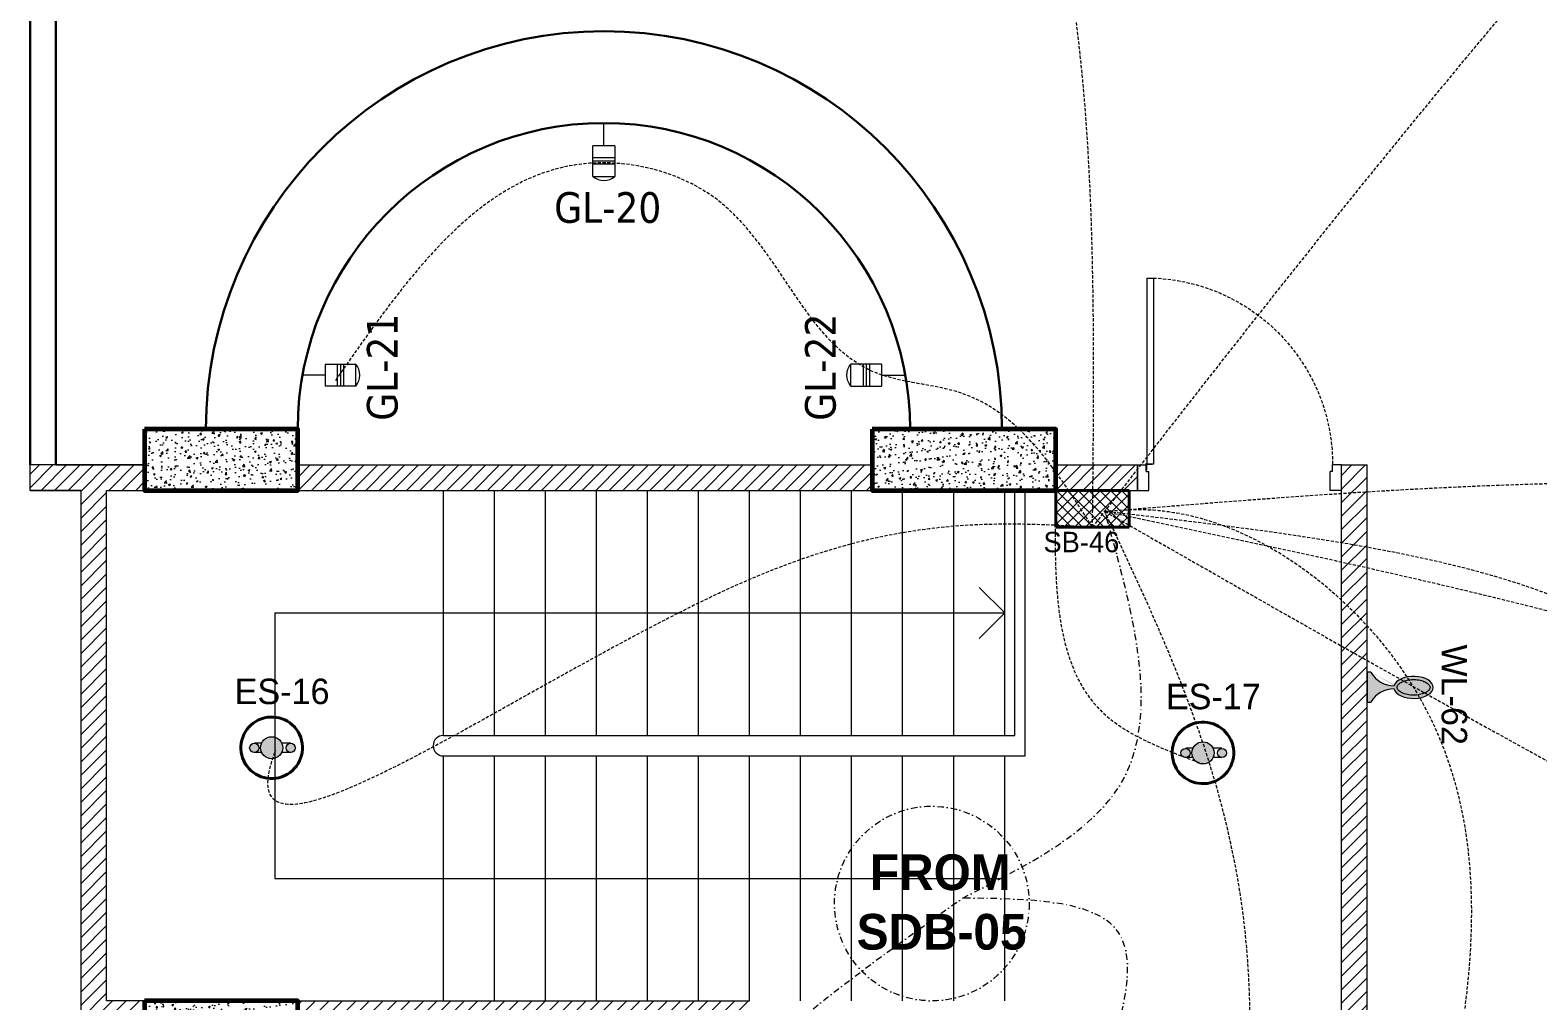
# Model space of a CAD drawing. Header units: inches. Extents: x 109699 to 44449955, y -10987 to 15824140.
# Drawn here: x 202130.7 to 202426.1, y -3756.1 to -3565.8 of the extents above; entities that cross this region are included whole.
import ezdxf

# ---------------------------------------------------------------- set-up
doc = ezdxf.new("R2010")
doc.units = ezdxf.units.IN
doc.header["$LTSCALE"] = 5
doc.header["$MEASUREMENT"] = 0
for name, pattern in [('DASHDOT', [1, 0.5, -0.25, 0, -0.25]), ('DASHED2', [0.375, 0.25, -0.125]), ('HIDDEN', [0.375, 0.25, -0.125])]:
    doc.linetypes.add(name, pattern=pattern)
doc.layers.get('0').update_dxf_attribs({"color": 123})
for name, color, linetype, lineweight in [('@NORMAL', 7, 'Continuous', 5), ('cloumn', 253, 'Continuous', 60), ('door', 8, 'Continuous', 9), ('E-BK', 1, 'Continuous', 15), ('E-Con-Point', 5, 'DASHED2', 13), ('E-ES-Energy Saver-Light', 140, 'Continuous', 13), ('E-SB-Switch-Board', 106, 'Continuous', 18), ('E-Sub-Distrubtion board', 3, 'Continuous', 13), ('E-WL-Wall-Light', 232, 'Continuous', 15), ('GL', 7, 'Continuous', 5), ('ha', 252, 'Continuous', 5), ('HATCH2', 253, 'Continuous', 15), ('Railling', 8, 'Continuous', 5), ('SB', 1, 'DASHDOT', 20), ('STAIR', 8, 'Continuous', 13), ('WALL-1', 8, 'Continuous', 9)]:
    doc.layers.add(name, color=color, linetype=linetype, lineweight=lineweight)
doc.styles.add('MtXpl_Tahoma', font='tahoma.ttf')
doc.styles.get("Standard").update_dxf_attribs({"font": 'times.ttf'})
pattern_1 = [(44.99999999999996, (183457.0768674264, 2531207.580073954), (-1.325825214724776, 1.325825214724777), [])]
pattern_2 = [(49.99999999999999, (1956.091030991898, -39157.65105477828), (3.586300913003767, -0.3137606749129773), [0.375, -4.125]), (355, (1956.091030991898, -39157.65105477828), (-0.6937566680649982, 3.760960668500059), [0.3, -3.3]), (100.4514444599999, (1956.389889396873, -39157.67720149827), (2.892544233635561, 3.447199954843146), [0.3187009599999993, -3.505710559999994]), (46.18419999999995, (1956.091030991898, -39156.65105477828), (5.336206653357862, -0.8275964039653854), [0.5625, -6.1875]), (96.63563548999993, (1956.535714716912, -39156.72002131332), (4.673309728371144, 4.87059300387275), [0.47805171, -5.258568799999998]), (351.1841639899999, (1956.091030991898, -39156.65105477828), (4.673309725273868, 4.870593001349948), [0.4499999999999991, -4.950000004999985]), (20.99999999999995, (1956.591030991898, -39156.90105477828), (2.984535260592307, -2.013094453326695), [0.3749999999999999, -4.124999999999999]), (326, (1956.591030991898, -39156.90105477828), (1.21657665960791, 3.625750225234264), [0.2999999999999999, -3.299999999999999]), (71.45144473999991, (1956.839742261887, -39157.06881264827), (4.201111883649856, 1.612655764031767), [0.31870095, -3.505710559999999]), (37.49999999999997, (1956.091030991898, -39157.65105477828), (0.06079927658645416, 1.664469269156557), [0, -3.26, 0, -3.35, 0, -3.3125]), (7.499999999999937, (1956.091030991898, -39157.65105477828), (1.315347687210744, 1.972058559411801), [0, -1.909999999999998, 0, -3.184999999999997, 0, -1.262499999999998]), (327.4999999999999, (1954.976030991907, -39157.65105477828), (2.669112180862045, -0.1127743586719001), [0, -1.25, 0, -3.9, 0, -5.175]), (317.4999999999999, (1954.476030991907, -39157.65105477828), (2.915930846711931, 0.5005249116615872), [0, -1.625, 0, -2.59, 0, -3.675])]

# ---------------------------------------------------------------- blocks, each defined once
blk = doc.blocks.new('Door-40')
at = {"layer": 'door', "ltscale": 0.5}
for p, q in [((0, 40), (5, 40)), ((0, 40), (0, 37.75)), ((5, 40), (5, 38.24999999999636)), ((0, 37.75), (3.75, 37.75000000000364)), ((3.75, 38.24999999999636), (3.75, 37.75000000000364)), ((3.75, 38.24999999999636), (5, 38.24999999999636)), ((0, 0), (0, 2.25)), ((0, 2.25), (3.75, 2.249999999996362)), ((0, 0), (5, 0)), ((0, 0), (5, 0)), ((3.75, 1.750000000003638), (3.75, 2.249999999996362)), ((3.75, 1.750000000003638), (5, 1.750000000003638)), ((4.010000000002037, 1.760000000002037), (4.010000000002037, 1.75)), ((5.010000000002037, 1.760000000002037), (4.010000000002037, 1.760000000002037)), ((5, 1.750000000003638), (5.010400642058812, 1.750000000007276)), ((5, 0), (5, 1.750000000003638)), ((5.135000000002037, 2.913192669428099), (5.145000000004075, 2.913192669428099)), ((5.135000000002037, 1.885000000002037), (5.135000000002037, 2.913192669428099)), ((5.145000000004075, 1.895000000000437), (5.145000000004075, 1.884599357945262))]:
    blk.add_line(p, q, dxfattribs=at)
blk.add_lwpolyline([(41.625, 3.145000000000437), (5.145000000004075, 3.145000000000437), (5.145000000004075, 1.895000000000437), (41.625, 1.895000000000437)], close=True, dxfattribs=at)
blk.add_circle((5.135000000002037, 1.760000000002037), 0.1249999999999983, dxfattribs=at)
at = {"layer": 'door', "linetype": 'HIDDEN', "ltscale": 0.5}
blk.add_arc((5.156161382139544, 1.755015969829401), 36.49531813451388, 2.182731632980644, 90.24516611661387, dxfattribs=at)
blk = doc.blocks.new('A$C63FA2F8C')
at = {"linetype": 'ByBlock', "ltscale": 0.5}
h = blk.add_hatch(color=256, dxfattribs=at)
h.dxf.hatch_style = 1
h.paths.add_polyline_path([(337.2288066126173, 261.8435315283132, 1), (186.444764951407, 261.8435315283132, 1)])
h.paths.add_polyline_path([(174.7543875355803, 261.112525689078, 1), (111.9624450998782, 261.112525689078, 1)])
h.paths.add_polyline_path([(359.7620794158132, 260.9155295394245, 1), (422.5540218515153, 260.9155295394245, 1)])
at = {"ltscale": 2}
for p, q in [((193.2174023309955, 293.0739176886738), (145.2272237805882, 293.0739176886738)), ((193.5781424691202, 229.8323706932948), (145.2272237805882, 229.8323706932948)), ((391.274980574695, 229.8323706932948), (330.0954290949041, 229.8323706932948)), ((391.274980574695, 293.0739176886738), (330.4561692330288, 293.0739176886738))]:
    blk.add_line(p, q, dxfattribs=at)
for centre, radius in [((261.8367857820122, 261.8435315283132), 75.39202083060518), ((143.3584163177293, 261.112525689078), 31.39597121785105), ((391.1580506336642, 260.9155295394245), 31.39597121785105)]:
    blk.add_circle(centre, radius, dxfattribs=at)
at = {"lineweight": 40}
blk.add_ellipse((261.8367857820122, 261.8435315283132), major_axis=(-89.30196609760064, 189.4862523083066), ratio=0.9999999999956461, start_param=-1.547953900145618, end_param=4.735231407033968, dxfattribs=at)
blk = doc.blocks.new('A$C4DCB0E22')
h = blk.add_hatch()
h.set_pattern_fill('ANSI37', color=256, scale=15, angle=90.05046403147966, style=0)
h.set_pattern_definition([(135.0504640314797, (0, 0), (-1.324656962164393, -1.326992438783809), []), (225.0504640314796, (0, 0), (1.326992438783809, -1.324656962164393), [])])
h.paths.add_polyline_path([(0.0158499618895469, -4.176303718850249e-06), (-3.779117417224143e-06, 17.9999888419976), (8.999992730033242, 18.00791571250107), (9.015846471040199, 0.007922694199763214)])
at = {"lineweight": 40}
for p, q in [((-3.779117417224143e-06, 17.9999888419976), (8.999992730033242, 18.00791571250107)), ((0.0158499618895469, -4.176303718850249e-06), (-3.779117417224143e-06, 17.9999888419976)), ((9.015846471040199, 0.007922694199763214), (8.999992730033242, 18.00791571250107)), ((0.0158499618895469, -4.176303718850249e-06), (9.015846471040199, 0.007922694199763214))]:
    blk.add_line(p, q, dxfattribs=at)
blk = doc.blocks.new('E-W-LIGHT')
at = {"linetype": 'ByBlock', "ltscale": 0.5}
h = blk.add_hatch(color=256, dxfattribs=at)
h.dxf.hatch_style = 1
h.set_gradient(color1=(255, 255, 255), color2=(255, 255, 0), name='CYLINDER')
edge = h.paths.add_edge_path()
edge.add_spline(control_points=[(-96.71110423948552, 1.235367220396483), (-96.8976251288622, 1.235367220396483), (-97.08530367817384, 1.204590695443009), (-97.49532330615068, 1.060408411101338), (-97.71769888777162, 0.9452617532663472), (-98.18859363857634, 0.6007580769133996), (-98.4360601757027, 0.3712016227401077), (-98.9274233233457, -0.2076466389563343), (-99.17095937526851, -0.5565722783421756), (-99.79256403547286, -1.649000525487912), (-100.1403411294208, -2.496475964584042), (-100.6655547252501, -4.389078901701514), (-100.8435119435345, -5.433326140728264), (-100.996858843053, -7.577941591604359), (-100.9723680002039, -8.677864733885961), (-100.7253955626443, -10.7881619923927), (-100.5027117058065, -11.79805679996582), (-99.90205506231798, -13.59089832466863), (-99.52349327352754, -14.37265162368595), (-98.79708591162027, -15.46144462183512), (-98.46289770719719, -15.83531695936959), (-97.82402795464219, -16.37320808014224), (-97.52292902289115, -16.53708124557815), (-97.0332651008719, -16.69867335386745), (-96.83300356165012, -16.72444707740215), (-96.42760539585558, -16.70413243760904), (-96.21918910161975, -16.65733367471884), (-95.75858057275782, -16.45705756399432), (-95.50712660475898, -16.30138572900886), (-94.98330090317799, -15.85001415615693), (-94.71221849052682, -15.55449414506236), (-94.18744122004225, -14.82684639582039), (-93.93399672563008, -14.39521060388152), (-93.32240182252819, -13.09860869282319), (-93.0057716383552, -12.13470487732181), (-92.57508722519842, -10.03980369670334), (-92.46055768618565, -8.90959698224412), (-92.45565766659526, -6.646794607945969), (-92.56528275998282, -5.514732191470296), (-92.98715107886524, -3.412587944823316), (-93.29985699109132, -2.443281268231641), (-93.99092435031811, -0.9549615958549695), (-94.34810290115182, -0.3877643056552464), (-95.07582621573985, 0.4836147841888085), (-95.44374809115733, 0.7854262440646148), (-96.01798165069457, 1.105607693885873), (-96.24029005175481, 1.180327462172805), (-96.53763867025813, 1.228459302029147), (-96.62438560181026, 1.235367220396483), (-96.71110423948552, 1.235367220396483)], knot_values=[0, 0, 0, 0, 0.194197829587449, 0.194197829587449, 0.388395659174898, 0.388395659174898, 0.582593488762347, 0.582593488762347, 0.776791318349796, 0.776791318349796, 1.110216687407361, 1.110216687407361, 1.443642056464925, 1.443642056464925, 1.77706742552249, 1.77706742552249, 2.110492794580054, 2.110492794580054, 2.443918163637619, 2.443918163637619, 2.701496175378678, 2.701496175378678, 2.959074187119738, 2.959074187119738, 3.169612053741, 3.169612053741, 3.380149920362263, 3.380149920362263, 3.590687786983526, 3.590687786983526, 3.801225653604789, 3.801225653604789, 4.011763520226051, 4.011763520226051, 4.360140390670959, 4.360140390670959, 4.708517261115867, 4.708517261115867, 5.056894131560775, 5.056894131560775, 5.405271002005684, 5.405271002005684, 5.69307956715584, 5.69307956715584, 5.980888132305996, 5.980888132305996, 6.192897451070847, 6.192897451070847, 6.283185307179586, 6.283185307179586, 6.283185307179586, 6.283185307179586], degree=3, periodic=0)
at = {"layer": 'E-WL-Wall-Light', "linetype": 'ByBlock', "ltscale": 0.5}
h = blk.add_hatch(color=256, dxfattribs=at)
h.dxf.hatch_style = 1
edge = h.paths.add_edge_path()
edge.add_ellipse((-96.71110423948552, -7.740473765769313), major_axis=(0, 10.71660606041263), ratio=0.559300439547623, start_angle=187.7376784571124, end_angle=531.0374031504149)
edge.add_arc((-112.001170541625, -18.46997501720373), 14.35701343791298, -60.53601194170483, 0.5736542653427819, ccw=False)
edge.add_line((-104.9392941575301, -30.97012448799713), (-104.939294157532, -33.06572841662167))
edge.add_line((-104.939294157532, -33.06572841662167), (-88.60969415754215, -33.06572841666017))
edge.add_line((-88.60969415754215, -33.06572841666017), (-88.60969415754002, -30.97012448799946))
edge.add_arc((-81.54781777344922, -18.46997501720374), 14.35701343791298, 179.559619270027, 240.5360119417236, ccw=False)
edge = h.paths.add_edge_path(flags=16)
edge.add_spline(control_points=[(-96.71110423948552, 1.235367220396483), (-96.8976251288622, 1.235367220396483), (-97.08530367817384, 1.204590695443009), (-97.49532330615068, 1.060408411101338), (-97.71769888777162, 0.9452617532663472), (-98.18859363857634, 0.6007580769133996), (-98.4360601757027, 0.3712016227401077), (-98.9274233233457, -0.2076466389563343), (-99.17095937526851, -0.5565722783421756), (-99.79256403547286, -1.649000525487912), (-100.1403411294208, -2.496475964584042), (-100.6655547252501, -4.389078901701514), (-100.8435119435345, -5.433326140728264), (-100.996858843053, -7.577941591604359), (-100.9723680002039, -8.677864733885961), (-100.7253955626443, -10.7881619923927), (-100.5027117058065, -11.79805679996582), (-99.90205506231798, -13.59089832466863), (-99.52349327352754, -14.37265162368595), (-98.79708591162027, -15.46144462183512), (-98.46289770719719, -15.83531695936959), (-97.82402795464219, -16.37320808014224), (-97.52292902289115, -16.53708124557815), (-97.0332651008719, -16.69867335386745), (-96.83300356165012, -16.72444707740215), (-96.42760539585558, -16.70413243760904), (-96.21918910161975, -16.65733367471884), (-95.75858057275782, -16.45705756399432), (-95.50712660475898, -16.30138572900886), (-94.98330090317799, -15.85001415615693), (-94.71221849052682, -15.55449414506236), (-94.18744122004225, -14.82684639582039), (-93.93399672563008, -14.39521060388152), (-93.32240182252819, -13.09860869282319), (-93.0057716383552, -12.13470487732181), (-92.57508722519842, -10.03980369670334), (-92.46055768618565, -8.90959698224412), (-92.45565766659526, -6.646794607945969), (-92.56528275998282, -5.514732191470296), (-92.98715107886524, -3.412587944823316), (-93.29985699109132, -2.443281268231641), (-93.99092435031811, -0.9549615958549695), (-94.34810290115182, -0.3877643056552464), (-95.07582621573985, 0.4836147841888085), (-95.44374809115733, 0.7854262440646148), (-96.01798165069457, 1.105607693885873), (-96.24029005175481, 1.180327462172805), (-96.53763867025813, 1.228459302029147), (-96.62438560181026, 1.235367220396483), (-96.71110423948552, 1.235367220396483)], knot_values=[0, 0, 0, 0, 0.194197829587449, 0.194197829587449, 0.388395659174898, 0.388395659174898, 0.582593488762347, 0.582593488762347, 0.776791318349796, 0.776791318349796, 1.110216687407361, 1.110216687407361, 1.443642056464925, 1.443642056464925, 1.77706742552249, 1.77706742552249, 2.110492794580054, 2.110492794580054, 2.443918163637619, 2.443918163637619, 2.701496175378678, 2.701496175378678, 2.959074187119738, 2.959074187119738, 3.169612053741, 3.169612053741, 3.380149920362263, 3.380149920362263, 3.590687786983526, 3.590687786983526, 3.801225653604789, 3.801225653604789, 4.011763520226051, 4.011763520226051, 4.360140390670959, 4.360140390670959, 4.708517261115867, 4.708517261115867, 5.056894131560775, 5.056894131560775, 5.405271002005684, 5.405271002005684, 5.69307956715584, 5.69307956715584, 5.980888132305996, 5.980888132305996, 6.192897451070847, 6.192897451070847, 6.283185307179586, 6.283185307179586, 6.283185307179586, 6.283185307179586], degree=3, periodic=0)
for p, q in [((-104.9392941575301, -30.97012448799713), (-104.939294157532, -33.06572841662167)), ((-88.60969415754215, -33.06572841666017), (-88.60969415754002, -30.97012448803655)), ((-104.939294157532, -33.06572841662167), (-88.60969415754215, -33.06572841666017))]:
    blk.add_line(p, q)
at = {"linetype": 'ByBlock', "ltscale": 0.5}
for centre, start, end in [((-112.001170541625, -18.46997501720374), 299.4639880582952, 0.5736542653427851), ((-81.54781777344922, -18.46997501720374), 179.4263457346572, 240.5360119417045)]:
    blk.add_arc(centre, 14.35701343791298, start, end, dxfattribs=at)
blk.add_ellipse((-96.71110423948552, -7.740473765769313), major_axis=(0, 10.71660606041263), ratio=0.559300439547623, start_param=3.276640619127039, end_param=9.268351136215248, dxfattribs=at)
blk.add_open_spline([(-96.71110423948552, 1.235367220396483), (-96.8976251288622, 1.235367220396483), (-97.08530367817384, 1.204590695443009), (-97.49532330615068, 1.060408411101338), (-97.71769888777162, 0.9452617532663472), (-98.18859363857634, 0.6007580769133996), (-98.4360601757027, 0.3712016227401077), (-98.9274233233457, -0.2076466389563343), (-99.17095937526851, -0.5565722783421756), (-99.79256403547286, -1.649000525487912), (-100.1403411294208, -2.496475964584042), (-100.6655547252501, -4.389078901701514), (-100.8435119435345, -5.433326140728264), (-100.996858843053, -7.577941591604359), (-100.9723680002039, -8.677864733885961), (-100.7253955626443, -10.7881619923927), (-100.5027117058065, -11.79805679996582), (-99.90205506231798, -13.59089832466863), (-99.52349327352754, -14.37265162368595), (-98.79708591162027, -15.46144462183512), (-98.46289770719719, -15.83531695936959), (-97.82402795464219, -16.37320808014224), (-97.52292902289115, -16.53708124557815), (-97.0332651008719, -16.69867335386745), (-96.83300356165012, -16.72444707740215), (-96.42760539585558, -16.70413243760904), (-96.21918910161975, -16.65733367471884), (-95.75858057275782, -16.45705756399432), (-95.50712660475898, -16.30138572900886), (-94.98330090317799, -15.85001415615693), (-94.71221849052682, -15.55449414506236), (-94.18744122004225, -14.82684639582039), (-93.93399672563008, -14.39521060388152), (-93.32240182252819, -13.09860869282319), (-93.0057716383552, -12.13470487732181), (-92.57508722519842, -10.03980369670334), (-92.46055768618565, -8.90959698224412), (-92.45565766659526, -6.646794607945969), (-92.56528275998282, -5.514732191470296), (-92.98715107886524, -3.412587944823316), (-93.29985699109132, -2.443281268231641), (-93.99092435031811, -0.9549615958549695), (-94.34810290115182, -0.3877643056552464), (-95.07582621573985, 0.4836147841888085), (-95.44374809115733, 0.7854262440646148), (-96.01798165069457, 1.105607693885873), (-96.24029005175481, 1.180327462172805), (-96.53763867025813, 1.228459302029147), (-96.62438560181026, 1.235367220396483), (-96.71110423948552, 1.235367220396483)], degree=3, knots=[0, 0, 0, 0, 0.194197829587449, 0.194197829587449, 0.388395659174898, 0.388395659174898, 0.582593488762347, 0.582593488762347, 0.776791318349796, 0.776791318349796, 1.110216687407361, 1.110216687407361, 1.443642056464925, 1.443642056464925, 1.77706742552249, 1.77706742552249, 2.110492794580054, 2.110492794580054, 2.443918163637619, 2.443918163637619, 2.701496175378678, 2.701496175378678, 2.959074187119738, 2.959074187119738, 3.169612053741, 3.169612053741, 3.380149920362263, 3.380149920362263, 3.590687786983526, 3.590687786983526, 3.801225653604789, 3.801225653604789, 4.011763520226051, 4.011763520226051, 4.360140390670959, 4.360140390670959, 4.708517261115867, 4.708517261115867, 5.056894131560775, 5.056894131560775, 5.405271002005684, 5.405271002005684, 5.69307956715584, 5.69307956715584, 5.980888132305996, 5.980888132305996, 6.192897451070847, 6.192897451070847, 6.283185307179586, 6.283185307179586, 6.283185307179586, 6.283185307179586], dxfattribs=at)
blk = doc.blocks.new('bs')
at = {"layer": 'E-BK'}
for p, q in [((-793.6107616202517, 1425.531798899594), (-793.6107616202517, 1433.501113548989)), ((-787.8528887823031, 1433.501113548989), (-793.6107616202514, 1433.501113548989)), ((-787.8528887823031, 1433.501113548989), (-787.8528887823031, 1425.531798899594)), ((-793.6107616202517, 1425.531798899594), (-787.8528887823031, 1425.531798899594)), ((-790.7318252012774, 1425.531798899594), (-790.7318252012774, 1419.63482280183))]:
    blk.add_line(p, q, dxfattribs=at)
at = {"layer": 'E-BK', "color": 5}
for p, q in [((-793.6107616202517, 1430.362221329489), (-787.8528887823031, 1430.362221329489)), ((-793.6107616202517, 1429.516456224291), (-787.8528887823031, 1429.516456224291)), ((-793.6107616202517, 1428.670698148449), (-787.8528887823031, 1428.670698148449))]:
    blk.add_line(p, q, dxfattribs=at)
at = {"layer": 'E-BK'}
blk.add_arc((-790.7318252012773, 1430.221002702818), 4.364332946471941, 48.72674153202249, 131.2732584679775, dxfattribs=at)

msp = doc.modelspace()

# ---------------------------------------------------------------- hatches: boundary and pattern name
at = {"layer": 'ha'}
h = msp.add_hatch(dxfattribs=at)
h.set_pattern_fill('AR-CONC', color=256, scale=0.5, angle=-2.544443745170813e-14)
h.set_pattern_definition(pattern_2)
h.paths.add_polyline_path([(202183.1108490756, -3644.057474334842), (202153.1108490756, -3644.057474334842), (202153.1108490756, -3656.057474334842), (202183.1108490756, -3656.057474334842)])
h = msp.add_hatch(dxfattribs=at)
h.set_pattern_fill('AR-CONC', color=256, scale=0.5, angle=-2.544443745170813e-14)
h.set_pattern_definition(pattern_2)
h.paths.add_polyline_path([(202331.6538466337, -3644.057474334842), (202295.6538466337, -3644.057474334842), (202295.6538466337, -3656.057474334842), (202331.6538466337, -3656.057474334842)])
h = msp.add_hatch(dxfattribs=at)
h.set_pattern_fill('AR-CONC', color=256, scale=0.5, angle=-2.544443745170813e-14)
h.set_pattern_definition([(49.99999999999999, (189558.6995663097, 2529591.290898616), (3.586300913003767, -0.3137606749129773), [0.375, -4.125]), (355, (189558.6995663097, 2529591.290898616), (-0.6937566680649982, 3.760960668500059), [0.3, -3.3]), (100.4514444599999, (189558.9984247146, 2529591.264751896), (2.892544233635561, 3.447199954843146), [0.3187009599999986, -3.505710559999989]), (46.18419999999995, (189558.6995663097, 2529592.290898616), (5.336206653357862, -0.8275964039653854), [0.5625, -6.1875]), (96.63563548999993, (189559.1442500346, 2529592.221932081), (4.673309728371144, 4.87059300387275), [0.47805171, -5.258568799999998]), (351.1841639899999, (189558.6995663097, 2529592.290898616), (4.673309725273868, 4.870593001349948), [0.4499999999999991, -4.950000004999985]), (20.99999999999995, (189559.1995663097, 2529592.040898616), (2.984535260592307, -2.013094453326695), [0.3749999999999999, -4.124999999999999]), (326, (189559.1995663097, 2529592.040898616), (1.21657665960791, 3.625750225234264), [0.2999999999999999, -3.299999999999999]), (71.45144473999991, (189559.4482775796, 2529591.873140746), (4.201111883649856, 1.612655764031767), [0.31870095, -3.505710559999999]), (37.49999999999997, (189558.6995663097, 2529591.290898616), (0.06079927658645416, 1.664469269156557), [0, -3.26, 0, -3.35, 0, -3.3125]), (7.499999999999937, (189558.6995663097, 2529591.290898616), (1.315347687210744, 1.972058559411801), [0, -1.909999999999998, 0, -3.184999999999997, 0, -1.262499999999998]), (327.4999999999999, (189557.5845663097, 2529591.290898616), (2.669112180862045, -0.1127743586719001), [0, -1.25, 0, -3.9, 0, -5.175]), (317.4999999999999, (189557.0845663097, 2529591.290898616), (2.915930846711931, 0.5005249116615872), [0, -1.625, 0, -2.59, 0, -3.675])])
h.paths.add_polyline_path([(202183.1108459075, -3756.057478952893), (202153.1108459075, -3756.057478952893), (202153.1108459075, -3768.057478952893), (202183.1108459075, -3768.057478952893)])
at = {"layer": 'HATCH2'}
h = msp.add_hatch(dxfattribs=at)
h.set_pattern_fill('ANSI31', color=256, scale=15, angle=-2.544443745170813e-14)
h.set_pattern_definition(pattern_1)
h.paths.add_polyline_path([(202145.6538466338, -3656.057764225845), (202153.1108490756, -3656.057764225845), (202153.1108490756, -3651.057764225845), (202130.6748670329, -3651.057764225845), (202130.6748670332, -3656.057764225845), (202140.6538466338, -3656.057764225845), (202140.6538466338, -3761.057764225845), (202143.6538466338, -3761.057764225845), (202143.6535342852, -3768.057764225845), (202153.1108490756, -3768.057764225845), (202153.1108490756, -3756.057764225845), (202145.6538466338, -3756.057764225845)])
h = msp.add_hatch(dxfattribs=at)
h.set_pattern_fill('ANSI31', color=256, scale=15, angle=-2.544443745170813e-14)
h.set_pattern_definition(pattern_1)
h.paths.add_polyline_path([(202295.6538466337, -3656.057478952893), (202295.6538466337, -3651.057478952893), (202183.1108490756, -3651.057478952893), (202183.1108490756, -3656.057478952893)])
h = msp.add_hatch(dxfattribs=at)
h.set_pattern_fill('ANSI31', color=256, scale=15, angle=-2.544443745170813e-14)
h.set_pattern_definition(pattern_1)
h.paths.add_polyline_path([(202392.6549299439, -3651.057478952893), (202387.6539963797, -3651.057478952893), (202387.6539963797, -3841.057478949167), (202329.6538574492, -3841.057478949167), (202329.6538574492, -3851.057478949167), (202392.6539472448, -3851.057478949167)])
h = msp.add_hatch(dxfattribs=at)
h.set_pattern_fill('ANSI31', color=256, scale=15, angle=-2.544443745170813e-14)
h.set_pattern_definition(pattern_1)
h.paths.add_polyline_path([(202331.6538466337, -3651.057478952893), (202331.6538466337, -3656.057478952893), (202347.6544140262, -3656.057478952893), (202347.6544140262, -3651.057478952893)])
h = msp.add_hatch(dxfattribs=at)
h.set_pattern_fill('ANSI31', color=256, scale=15, angle=-2.544443745170813e-14)
h.set_pattern_definition(pattern_1)
h.paths.add_polyline_path([(202271.653860657, -3756.05751404699), (202183.1108459075, -3756.057478952893), (202183.1108491154, -3766.057491958813), (202223.6538498416, -3766.057478952893), (202223.6538498415, -3811.057537508868), (202233.6538498414, -3811.057478949633), (202233.6538498416, -3766.057592432686), (202271.653860657, -3766.057478952893)])

# ---------------------------------------------------------------- linework, layer by layer
at = {"layer": '@NORMAL', "color": 1}
for p, q in [((202321.6537805311, -3680.05752904268, 0.15993048017814), (202316.6537805311, -3675.057530235239, 0.1599304795523082)), ((202321.6537805311, -3680.05752904268, 0.2599304801781415), (202316.6537805311, -3685.057530235239, 0.1599304795523082))]:
    msp.add_line(p, q, dxfattribs=at)
at = {"layer": '@NORMAL'}
for p, q in [((202178.6538466337, -3680.057529043146, 0.2174254695897453), (202178.6538466337, -3732.057536914219, 0.2174254695897453)), ((202178.6538466337, -3680.05752904268, 0.2174254695897844), (202178.6538466337, -3732.057536914219, 0.2174254695897844)), ((202178.6538466337, -3680.05752904268, 0.1899304200849237), (202321.6538466337, -3680.05752904268, 0.05993042008492111)), ((202178.6538466337, -3732.057536914219, 0.1326432872415069), (202321.6538466337, -3732.057502805461, 0.1326433051402454))]:
    msp.add_line(p, q, dxfattribs=at)
at = {"layer": 'cloumn'}
for points, elevation in [([(202153.1108490756, -3644.057474334842), (202153.1108490756, -3656.057474334842), (202183.1108490756, -3656.057474334842), (202183.1108490756, -3644.057474334842)], 0.09013834212845995), ([(202295.6538466337, -3644.057474334842), (202295.6538466337, -3656.057474334842), (202331.6538466337, -3656.057474334842), (202331.6538466337, -3644.057474334842)], 0.09013834212850613), ([(202153.1108459075, -3756.057478952893), (202153.1108459075, -3768.057478952893), (202183.1108459075, -3768.057478952893), (202183.1108459075, -3756.057478952893)], 0.1852778244047073)]:
    msp.add_lwpolyline(points, close=True, dxfattribs=dict(at, elevation=elevation))
at = {"layer": 'E-Con-Point', "ltscale": 0.5}
for points in [[(202338.8622711086, -3663.253216763928, 0.09013834212939142), (202586.7477930661, -3382.910473208963, 0.04443167566822967), (202765.8617390961, -3274.439376836022, -0.01447579099030349), (202766.4118829481, -3324.746208159459, -0.01447579099030349), (202765.311595244, -3396.632545512586, -0.01447579099030349), (202766.536401518, -3475.574317056653, -0.007237895495151747)], [(202338.8622711086, -3663.253216763941, 0.09013834212939556), (202302.78125, -3482.932207975405, 0.03206729693241797), (202203.2869226848, -3408.1796875, 0.00680927923494056), (202177.0547521486, -3294.588934350747, -0.0144757909903035), (202269.4878044915, -3294.588912215618, -0.0144757909903035), (202332.30078125, -3289.999999999998), (202370.3784294915, -3294.588912215618, -0.0144757909903035)], [(202338.8622711086, -3663.253216763909, 0.0901383421293846), (202313.2089995225, -3636.999968785092), (202296.2694753033, -3632.939422286878, -0.01447579099030349), (202265.2089995225, -3598.999968785092), (202240.2694753033, -3591.939422286878, -0.01447579099030349), (202190.4167846865, -3634.596879206391, -0.01447579099030349)], [(202341.2764846, -3660.147026773069, 0.09000181142291623), (202500.80078125, -3656.499999999998), (202779.934260922, -3799.702607923873), (202782.4148746479, -3963.627615383952), (202782.5061575457, -4179.25746824036)], [(202331.6538499757, -3656.044795313346, 0.09013834212850613), (202340.80078125, -3699.499999999998), (202360.5060655671, -3709.638562267956)], [(202173.4881737418, -4207.796980671246, -0.007237895495153163), (202215.30078125, -4216.999999999998), (202220.3615241337, -4205.439386148619, -0.01447579099030349), (202273.6413616932, -4205.398683726311, -0.01447579099030349), (202413.30078125, -3931.499999999998), (202447.30078125, -3686.499999999998), (202341.2768594022, -3660.146996167482, 0.09000155049004083)], [(202181.2140816915, -3934.439273408137, 0.01113339707899286), (202183.2503148673, -3877.439302832694, -0.01447579099030349), (202259.80078125, -3879.1953125), (202319.72265625, -3873.171875), (202368.30078125, -3738.499999999998), (202341.2764845999, -3660.147026773063, 0.09000181142291773)], [(202341.2764846, -3660.147026773064, 0.09000181142291774), (202792.30078125, -3862.499999999998), (202846.4934787315, -3889.864647912596, -0.01447579099030349), (202846.4934787315, -3943.431054162596, -0.01447579099030349), (202847.1302396926, -3999.2123133641, -0.01447579099030349)], [(202341.2768594022, -3660.146996167488, 0.0900015504900207), (202346.6836417547, -3659.777243195428, 0.190138342128467), (202401.7744464237, -3694.634922323823, 0.3353236859040862), (202401.7744464237, -3805.134922323823, 0.3353236859040862)], [(202341.2768594022, -3660.146996167482, 0.09000155049004653), (202538.04296875, -3721.999999999998), (202690.80078125, -4007.999999999998), (202763.9408925059, -4102.141555700688, -0.2072378954951617), (202777.59375, -4073.375226202208, -0.06201806622523122), (202797.6341354497, -4066.971579727992, -0.2072378954951617), (202834.3348913717, -4102.141555700688, -0.2072378954951617), (202797.6341262481, -4136.674967338085, -0.2072378954951617)], [(202338.8622711085, -3663.253216763974, 0.09013834212850613), (202271.6538466337, -3673.499999999998, 0.1019151105987998), (202178.6538466337, -3707.389193500081), (202178.80078125, -3706.999999999998)]]:
    msp.add_spline(points, degree=3, dxfattribs=at)
at = {"layer": 'Railling', "linetype": 'Continuous'}
for p, q in [((202323.6538466337, -3704.057531428263, 0.1179502508532018), (202323.6538466337, -3656.057478952893, 0.09276210450473243)), ((202325.6538466337, -3708.057533336543, 0.120049261755522), (202325.6538466337, -3656.057478952893, 0.09276210450473243)), ((202211.6538475878, -3704.057478952893, 0.2189997282671712), (202323.6538466338, -3704.057584454045, 0.1179502786785065)), ((202211.6538456796, -3708.057478952893, 0.2189997282671712), (202325.6538466337, -3708.057533336543, 0.2189997568050472))]:
    msp.add_line(p, q, dxfattribs=at)
msp.add_arc((202211.6538466338, -3706.057478952893, 0.2189494907052418), 1.999999999985448, 89.99997266590312, 269.9999726659031, dxfattribs=at)
at = {"layer": 'SB', "ltscale": 0.5}
msp.add_circle((202307.3736603951, -3736.984591919888, 0.4855225955045945), 19.07297205033713, dxfattribs=at)
for points in [[(202313.4018662789, -3735.916836030279, 0.524413907309293), (202344.4762485426, -3713.366289414721, 0.5706507228517376), (202341.2764845999, -3660.147026773064, 0.09000181142291774)], [(202240.7680855141, -3856.153958978987, 0.1760083402321812), (202240.8622711083, -3816.6328125, 0.1764601243059509), (202313.4018662789, -3735.916836030279, 0.524413907309293)], [(202340.1020185131, -3773.264843579651, 0.01244889836780487), (202343.80078125, -3742.45703125, 0.1079880477884991), (202313.4018662789, -3735.916836030279, 0.524413907309293)]]:
    msp.add_spline(points, degree=3, dxfattribs=at)
at = {"layer": 'STAIR', "linetype": 'Continuous'}
for p, q in [((202211.6538466337, -3704.057478952893, 0.1179502233166829), (202211.6538466337, -3656.057478952893, 0.09276210450473243)), ((202221.6538466337, -3704.057483723593, 0.1179502258200102), (202221.6538466337, -3656.057478952893, 0.09276210450473243)), ((202231.6538466337, -3704.057488493827, 0.1179502283233269), (202231.6538466337, -3656.057478952893, 0.09276210450473243)), ((202241.6538466337, -3704.057493264527, 0.11795023082664), (202241.6538466337, -3656.057478952893, 0.09276210450473243)), ((202251.6538466337, -3704.057498034761, 0.1179502333299709), (202251.6538466337, -3656.057478952893, 0.09276210450473243)), ((202261.6538466337, -3704.057502805461, 0.117950235833284), (202261.6538466337, -3656.057478952893, 0.09276210450473243)), ((202271.6538466337, -3704.057507575695, 0.1179502383366149), (202271.6538466337, -3656.057478952893, 0.09276210450473243)), ((202281.6538466337, -3704.057512346395, 0.117950240839928), (202281.6538466337, -3656.057478952893, 0.09276210450473243)), ((202291.6538466337, -3704.057517116629, 0.1179502433432447), (202291.6538466337, -3656.057478952893, 0.09276210450473243)), ((202301.6538466337, -3704.057521887329, 0.1179502458465578), (202301.6538466337, -3656.057478952893, 0.09276210450473243)), ((202311.6538466337, -3704.057526657563, 0.1179502483498887), (202311.6538466337, -3656.057478952893, 0.09276210450473243)), ((202321.6538466337, -3704.057531428263, 0.1179502508532018), (202321.6538466337, -3656.057478952893, 0.09276210450473243)), ((202211.6538466337, -3756.057478952893, 0.1452373520296106), (202211.6538466337, -3708.057478952893, 0.1200492332176779)), ((202221.6538466337, -3756.057478952893, 0.1452373520296106), (202221.6538466337, -3708.057483723593, 0.1200492357210052)), ((202231.6538466337, -3756.057478952893, 0.1452373520296106), (202231.6538466337, -3708.057488493827, 0.1200492382243219)), ((202241.6538466337, -3756.057478952893, 0.1452373520296106), (202241.6538466337, -3708.057493264527, 0.120049240727635)), ((202251.6538466337, -3756.057478952893, 0.1452373520296106), (202251.6538466337, -3708.057498034761, 0.1200492432309659)), ((202261.6538466337, -3756.057478952893, 0.1452373520296106), (202261.6538466337, -3708.057502805461, 0.120049245734279)), ((202271.6538466337, -3756.057478952893, 0.1452373520296106), (202271.6538466337, -3708.057507575695, 0.1200492482375921)), ((202281.6538466337, -3756.057478952893, 0.1452373520296106), (202281.6538466337, -3708.057512346395, 0.120049250740923)), ((202291.6538466337, -3756.057478952893, 0.1452373520296106), (202291.6538466337, -3708.057517116629, 0.1200492532442361)), ((202301.6538466337, -3756.057478952893, 0.1452373520296106), (202301.6538466337, -3708.057521887329, 0.1200492557475528)), ((202311.6538466337, -3756.057478952893, 0.1452373520296106), (202311.6538466337, -3708.057526657563, 0.1200492582508836)), ((202321.6538466337, -3756.057478952893, 0.1452373520296106), (202321.6538466337, -3708.057526657563, 0.1200492582508836))]:
    msp.add_line(p, q, dxfattribs=at)
at = {"layer": 'WALL-1', "lineweight": 30}
for p, q in [((202130.6748670331, -3651.057478952893, -0.1072378954951532), (202130.6748670331, -3509.057478952893, -0.1072378954951532)), ((202135.6748670331, -3651.057478952893, -0.1072378954951532), (202135.6748670331, -3509.057478952893, -0.1072378954951532))]:
    msp.add_line(p, q, dxfattribs=at)
at = {"layer": 'WALL-1'}
for p, q in [((202153.1108490756, -3651.057478952893, 0.02000160050169775), (202130.6748670331, -3651.057478952893, -0.1072378954951532)), ((202130.6748670329, -3656.057478952893, 0.190138342128467), (202130.6748670329, -3651.057478952893, -0.007237895495528335)), ((202135.6748670331, -3651.057478952893, -0.2713672778181433), (202153.1108490756, -3651.057478952893, 0.190138342128467)), ((202183.1108490756, -3651.057478952893, 0.1901383421284706), (202295.6538466337, -3651.057478952893, 0.1901383421284679)), ((202331.6538466337, -3651.057478952893, 0.190138342128467), (202347.6544140262, -3651.057478952893, 0.190138342128467)), ((202347.6544140262, -3651.057478952893, 0.190138342128467), (202347.6544140262, -3656.057478952893, 0.190138342128467)), ((202387.6539963797, -3841.057478949167, 0.4622924115394298), (202387.6549299438, -3651.057478952893, 0.2975616892041124)), ((202387.6544140262, -3651.057478952893, 0.190138342128467), (202392.6549299439, -3651.057478952893, 0.190138342128467)), ((202392.6539472448, -3851.057478949167, 0.4709624282571561), (202392.6549299438, -3651.057478952893, 0.2975616679040165)), ((202140.6538466337, -3656.057478952893, -0.1072378954951532), (202130.6748670331, -3656.057478952893, -0.1072378954951532)), ((202130.6748670329, -3656.057478952893, 0.190138342128467), (202140.6538466337, -3656.057478952893, 0.190138342128467)), ((202140.6538466337, -3761.057345089243, -0.1072378954951532), (202140.6538466337, -3656.057478952893, -0.1072378954951532)), ((202145.6538466337, -3756.057568190359, -0.1072378954951532), (202145.6538466338, -3656.057478952893, -0.1072378954951532)), ((202145.6538466337, -3656.057478952893, 0.190138342128467), (202329.6538466337, -3656.057478952893, 0.190138342128467)), ((202329.6538466337, -3656.057478952893, 0.190138342128467), (202347.6544140262, -3656.057478952893, 0.190138342128467)), ((202153.1108490756, -3756.057478952893, 0.1901383421285914), (202145.6538466338, -3756.057478952893, 0.1901383421285914)), ((202171.1108490756, -3756.057478952893, 0.1901383421285914), (202271.6538466336, -3756.05744026389, 0.1452373317275999))]:
    msp.add_line(p, q, dxfattribs=at)
at = {"layer": 'WALL-1', "lineweight": 30}
for radius in [78, 60]:
    msp.add_arc((202243.1108490756, -3644.057935285151, 0.1901383421284599), radius, 0, 180, dxfattribs=at)

# ---------------------------------------------------------------- block references
at = {"layer": 'E-BK', "color": 5, "yscale": 0.7528878284414805, "zscale": 0.7528878284414805}
for p, xscale, rotation in [((201647.763037332, -2515.240759318712, 0.1901383421284599), 0.7528878284414805, 180.0008279517741), ((201115.2140180869, -4228.787234030435, -0.01447579099030349), 0.7528878284414805, 270.0008279517741), ((203370.7898881631, -4228.787234030435, -0.01447579099030349), -0.7528878284414805, 89.99917204822589)]:
    msp.add_blockref('bs', p, dxfattribs=dict(at, xscale=xscale, rotation=rotation))
at = {"layer": 'E-ES-Energy Saver-Light', "xscale": 0.02880000000004657, "yscale": 0.02880000000004657, "zscale": 0.02880000000004657}
for p in [(202170.4651661365, -3714.008365776059), (202352.9651661365, -3715.008365776059)]:
    msp.add_blockref('A$C63FA2F8C', p, dxfattribs=at)
at = {"layer": 'E-SB-Switch-Board', "xscale": 0.8002315484918654, "yscale": 0.8002315484918654, "zscale": 0.8002315484918654, "rotation": 269.9999999999999}
msp.add_blockref('A$C4DCB0E22', (202331.6538499757, -3656.044795313346, 0.09013834212850613), dxfattribs=at)
at = {"layer": 'E-WL-Wall-Light', "xscale": 0.3601041968213394, "yscale": 0.3601041968213394, "zscale": 0.3601041968213394, "rotation": 270}
msp.add_blockref('E-W-LIGHT', (202404.5618235122, -3729.460996839688, 0.3353236859040862), dxfattribs=at)
at = {"layer": 'WALL-1', "color": 7, "xscale": -1, "rotation": 270}
msp.add_blockref('Door-40', (202347.6544140262, -3656.057478952893, 0.190138342128467), dxfattribs=at)

# ---------------------------------------------------------------- texts
at = {"layer": 'E-ES-Energy Saver-Light', "char_height": 5, "width": 24.08470202641911, "attachment_point": 1}
for s, insert in [('{\\fCentury Gothic|b0|i0|c0|p34;ES-16}', (202170.7571281955, -3692.918397943795)), ('{\\fCentury Gothic|b0|i0|c0|p34;ES-17}', (202353.2571281955, -3693.918397943795))]:
    msp.add_mtext(s, dxfattribs=dict(at, insert=insert))
at = {"layer": 'E-SB-Switch-Board', "insert": (202344.1158463278, -3664.153634604781, -0.2232965827286373), "char_height": 4, "width": 14.72456830652664, "attachment_point": 3}
msp.add_mtext('{\\fCentury Gothic|b0|i0|c0|p34;SB-46}', dxfattribs=at)
at = {"layer": 'E-Sub-Distrubtion board', "insert": (202292.64823753, -3727.35525782956, 0.619806095930869), "char_height": 7, "width": 32.19300107980962, "attachment_point": 1}
msp.add_mtext('{\\fCentury Gothic|b1|i0|c0|p34; FROM\\PSDB-05}', dxfattribs=at)
at = {"layer": 'E-WL-Wall-Light', "insert": (202412.2810730259, -3686.22465982859, -15.48552492322981), "char_height": 5, "width": 24.08470202641911, "attachment_point": 1, "rotation": 269.99999999999966}
msp.add_mtext('{\\fCentury Gothic|b0|i0|c0|p34;WL-62}', dxfattribs=at)
at = {"layer": 'GL', "color": 7, "style": 'MtXpl_Tahoma'}
for s, rotation, p in [('GL-20', 359.9999999999999, (202233.3719727091, -3603.595455530558, 0.1376200434015089)), ('GL-21', 90, (202202.6707228037, -3642.387224848351, 0.3016047561380805)), ('GL-22', 90, (202288.5261915537, -3642.387224848351, 0.3016047561380805))]:
    msp.add_text(s, height=6, rotation=rotation, dxfattribs=at).set_placement(p)

doc.saveas('drawing.dxf')
